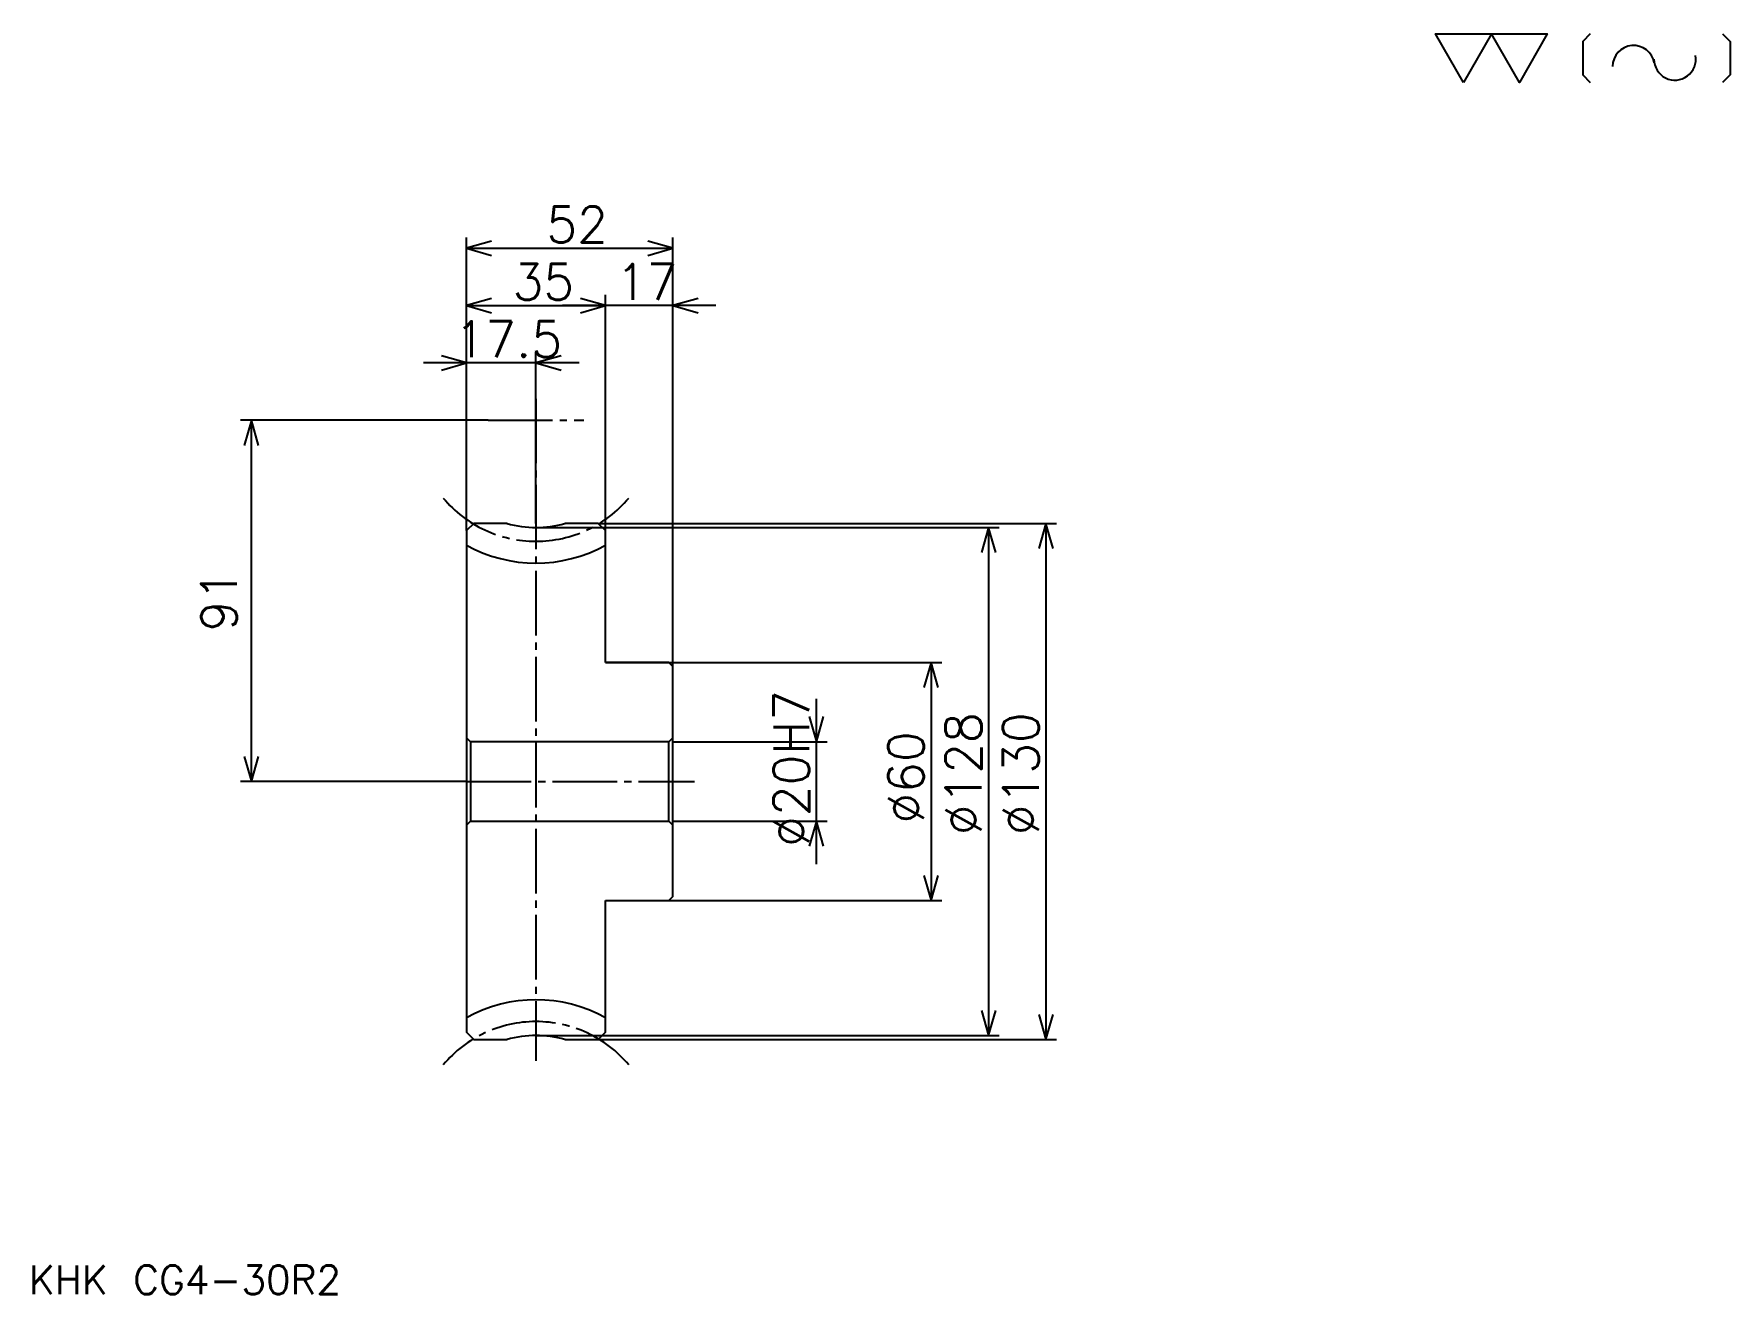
# Model space of a CAD drawing. Extents: x 19 to 447, y 20 to 337.
import ezdxf

# ---------------------------------------------------------------- set-up
doc = ezdxf.new("R2010")
doc.units = 0
doc.linetypes.add('DASHDOT', pattern=[21.677421, 16.258065, -1.806452, 1.806452, -1.806452])
doc.layers.get('0').update_dxf_attribs({"linetype": 'CONTINUOUS'})
doc.layers.add('DASHDOT', color=6, linetype='DASHDOT')
doc.styles.add('KANJI', font='TXT', dxfattribs={"bigfont": 'BIGFONT'})

msp = doc.modelspace()

# ---------------------------------------------------------------- linework, layer by layer
at = {"color": 5}
for p, q in [((128.258057, 214.032257), (128.258057, 286.096741)), ((128.258057, 283.387085), (180.258057, 283.387085)), ((180.258057, 214.032257), (180.258057, 286.096741)), ((163.258057, 214.032257), (163.258057, 271.645172)), ((128.258057, 268.935486), (163.258057, 268.935486)), ((191.096771, 268.935486), (152.419342, 268.935486)), ((145.758057, 214.032257), (145.758057, 257.193542)), ((156.596771, 254.483871), (117.41935, 254.483871)), ((133.677414, 240.032257), (71.354828, 240.032257)), ((74.064507, 149.032257), (74.064507, 240.032257)), ((128.258057, 212.2258), (128.258057, 214.032257)), ((161.451599, 214.032257), (180.258057, 214.032257)), ((163.258057, 212.2258), (163.258057, 214.032257)), ((180.258057, 214.032257), (276.903198, 214.032257)), ((180.258057, 178.032257), (180.258057, 214.032257)), ((274.193542, 214.032257), (274.193542, 84.032257)), ((145.758057, 213.032257), (180.258057, 213.032257)), ((180.258057, 213.032257), (262.451599, 213.032257)), ((259.741943, 213.032257), (259.741943, 85.032257)), ((163.258057, 179.032257), (180.258057, 179.032257)), ((180.258057, 179.032257), (248, 179.032257)), ((245.290314, 179.032257), (245.290314, 119.032257)), ((216.387085, 128.193542), (216.387085, 169.870972)), ((180.258057, 159.032257), (219.096771, 159.032257)), ((128.258057, 149.032257), (71.354828, 149.032257)), ((180.258057, 139.032257), (219.096771, 139.032257)), ((163.258057, 119.032257), (180.258057, 119.032257)), ((180.258057, 119.032257), (248, 119.032257)), ((145.758057, 85.032257), (180.258057, 85.032257)), ((161.451599, 84.032257), (180.258057, 84.032257)), ((180.258057, 85.032257), (262.451599, 85.032257)), ((180.258057, 84.032257), (276.903198, 84.032257))]:
    msp.add_line(p, q, dxfattribs=at)
at = {"color": 4}
for p, q in [((180.258057, 160.032257), (179.258057, 159.032257)), ((128.258057, 138.032257), (129.258057, 139.032257)), ((180.258057, 138.032257), (179.258057, 139.032257))]:
    msp.add_line(p, q, dxfattribs=at)
at = {"color": 7}
for points in [[(379.354828, 325.161285), (372.309662, 337.372894), (400.490326, 337.372894), (393.44516, 325.161285), (386.399994, 337.372894), (379.354828, 325.161285)], [(411.292908, 337.372894), (409.414185, 335.494202), (409.414185, 327.040009), (411.292908, 325.161285)], [(444.639984, 337.372894), (446.518707, 335.494202), (446.518707, 327.040009), (444.639984, 325.161285)]]:
    msp.add_lwpolyline(points, dxfattribs=at)
at = {"color": 5}
for points in [[(134.580643, 285.193542), (128.258057, 283.387085), (134.580643, 281.580627)], [(173.935471, 281.580627), (180.258057, 283.387085), (173.935471, 285.193542)], [(134.580643, 270.741943), (128.258057, 268.935486), (134.580643, 267.129028)], [(156.935471, 267.129028), (163.258057, 268.935486), (156.935471, 270.741943)], [(156.935471, 267.129028), (163.258057, 268.935486), (156.935471, 270.741943)], [(186.580643, 270.741943), (180.258057, 268.935486), (186.580643, 267.129028)], [(121.935478, 252.677429), (128.258057, 254.483871), (121.935478, 256.290314)], [(152.080643, 256.290314), (145.758057, 254.483871), (152.080643, 252.677429)], [(75.870956, 233.709686), (74.064507, 240.032257), (72.258057, 233.709686)], [(276, 207.709671), (274.193542, 214.032257), (272.387085, 207.709671)], [(261.548401, 206.709671), (259.741943, 213.032257), (257.935486, 206.709671)], [(247.096771, 172.709671), (245.290314, 179.032257), (243.483856, 172.709671)], [(214.580627, 165.354843), (216.387085, 159.032257), (218.193542, 165.354843)], [(72.258057, 155.354843), (74.064507, 149.032257), (75.870956, 155.354843)], [(218.193542, 132.709671), (216.387085, 139.032257), (214.580627, 132.709671)], [(243.483856, 125.354836), (245.290314, 119.032257), (247.096771, 125.354836)], [(257.935486, 91.354843), (259.741943, 85.032257), (261.548401, 91.354843)], [(272.387085, 90.354843), (274.193542, 84.032257), (276, 90.354843)]]:
    msp.add_lwpolyline(points, dxfattribs=at)
at = {"color": 4}
for points in [[(138.477951, 214.032257), (130.064514, 214.032257), (128.258057, 212.2258), (128.258057, 138.032257)], [(163.258057, 179.032257), (163.258057, 212.2258), (161.451599, 214.032257), (153.038162, 214.032257)], [(163.258057, 119.032257), (179.258057, 119.032257), (180.258057, 120.032257), (180.258057, 178.032257), (179.258057, 179.032257), (163.258057, 179.032257)], [(128.258057, 160.032257), (129.258057, 159.032257), (129.258057, 139.032257), (179.258057, 139.032257), (179.258057, 159.032257), (129.258057, 159.032257)], [(128.258057, 138.032257), (128.258057, 85.838707), (130.064514, 84.032257), (138.477951, 84.032257)], [(153.038162, 84.032257), (161.451599, 84.032257), (163.258057, 85.838707), (163.258057, 119.032257)]]:
    msp.add_lwpolyline(points, dxfattribs=at)
at = {"color": 7}
for centre, start, end in [((422.212891, 329.175354), 10, 180), ((432.620087, 331.010437), 180, 10)]:
    msp.add_arc(centre, 5.283871, start, end, dxfattribs=at)
at = {"color": 4}
for centre, radius, start, end in [((145.758057, 240.032257), 27, 254.35752796, 285.64247005), ((145.758057, 240.032257), 36, 240.91470556, 299.08529444), ((145.758057, 58.032257), 36, 60.91470556, 119.08529444), ((145.758057, 58.032257), 27, 74.35752995, 105.64247204)]:
    msp.add_arc(centre, radius, start, end, dxfattribs=at)
at = {"layer": 'DASHDOT', "color": 7}
for p, q in [((145.758057, 245.451614), (145.758057, 78.6129)), ((133.677414, 240.032257), (157.838699, 240.032257)), ((128.258057, 149.032257), (185.677414, 149.032257))]:
    msp.add_line(p, q, dxfattribs=at)
for centre, start, end in [((145.758057, 240.032257), 219.99999848, 320.00000352), ((145.758057, 58.032257), 39.99999648, 140.00000152)]:
    msp.add_arc(centre, 30.495, start, end, dxfattribs=at)

# ---------------------------------------------------------------- texts
at = {"color": 7, "style": 'KANJI'}
for s, height, p in [('52', 9.032258, (148.387085, 284.832245)), ('35', 9.032258, (139.887085, 270.380646)), ('17', 9.032258, (165.887085, 270.380646)), ('17.5', 9.032258, (125.266121, 255.929031)), ('KHK CG4-30R2', 7.225806, (18.064516, 19.870968))]:
    msp.add_text(s, height=height, dxfattribs=at).set_placement(p)
for s, p in [('91', (70.451599, 186.854843)), ('%%c20H7', (214.580627, 132.548386)), ('%%c128', (257.935486, 135.483871)), ('%%c130', (272.387085, 135.483871)), ('%%c60', (243.483856, 138.419357))]:
    msp.add_text(s, height=9.032258, rotation=90, dxfattribs=at).set_placement(p)

doc.saveas('drawing.dxf')
